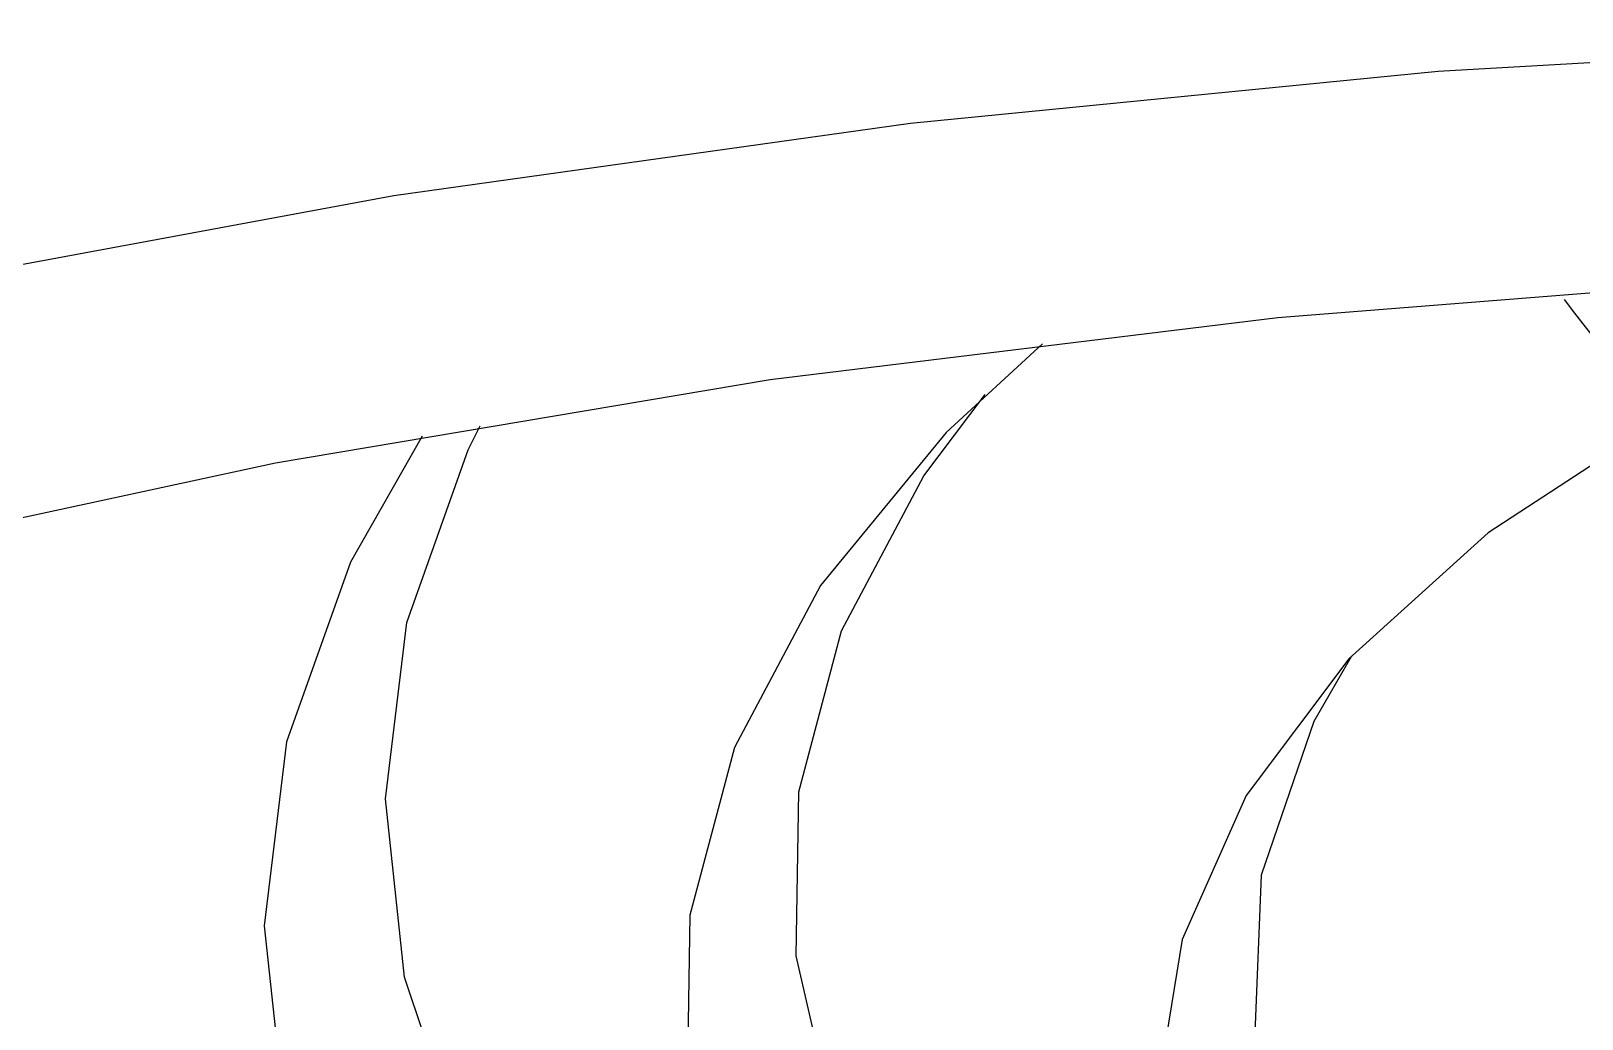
# Model space of a CAD drawing. Header units: millimetres. Extents: x 14 to 828, y 15 to 581.
# Drawn here: x 347.031 to 349.501, y 501.352 to 502.926 of the extents above; entities that cross this region are included whole.
import ezdxf

# ---------------------------------------------------------------- set-up
doc = ezdxf.new("R2010")
doc.units = ezdxf.units.MM
doc.header["$LTSCALE"] = 0.2
doc.layers.add('1_シンボル', color=2, linetype='Continuous')

msp = doc.modelspace()

# ---------------------------------------------------------------- linework, layer by layer
at = {"layer": '1_シンボル', "color": 7}
for points in [[(356.0874, 502.3206), (355.2694, 502.5025), (354.4325, 502.6529), (353.5815, 502.771), (352.7206, 502.8563), (351.8547, 502.9081), (350.9882, 502.9263), (350.1259, 502.9108), (349.2722, 502.8616), (348.4318, 502.7791), (347.6092, 502.6636), (346.8086, 502.5157), (346.0345, 502.3363), (345.291, 502.1263), (344.5819, 501.8868)], [(356.4321, 501.8345), (355.6546, 502.037), (354.8543, 502.2082), (354.0358, 502.3471), (353.204, 502.4529), (352.3638, 502.5248), (351.52, 502.5626), (350.6776, 502.566), (349.8416, 502.5349), (349.0169, 502.4696), (348.2083, 502.3704), (347.4205, 502.2379), (346.6582, 502.073), (345.9259, 501.8765), (345.2279, 501.6496), (344.5681, 501.3936)], [(349.4726, 502.4985), (349.4895, 502.4769), (349.5065, 502.4553), (349.5235, 502.4339), (349.5407, 502.4125), (349.5578, 502.3912), (349.575, 502.3699), (349.5923, 502.3487), (349.6095, 502.3275), (349.6268, 502.3064), (349.3516, 502.1266), (349.13, 501.9259), (348.9665, 501.7085), (348.8644, 501.4788), (348.8258, 501.2415), (348.8516, 501.0014), (348.9411, 500.7633), (349.0925, 500.5321), (349.3029, 500.3126), (349.5678, 500.1092), (349.8819, 499.926)], [(349.5002, 500.0313), (349.1556, 500.23), (348.8596, 500.4493), (348.6175, 500.6854), (348.4332, 500.9343), (348.3099, 501.1916), (348.2498, 501.4531), (348.2539, 501.7143), (348.3221, 501.9706), (348.4533, 502.2176), (348.5507, 502.3472)], [(349.1664, 499.8444), (349.0707, 499.892), (348.6953, 500.1064), (348.3682, 500.3417), (348.0942, 500.5943), (347.8772, 500.8608), (347.7204, 501.137), (347.6261, 501.4191), (347.5957, 501.7029), (347.6296, 501.9842), (347.7274, 502.2591), (347.7463, 502.2972)], [(347.6543, 502.2811), (347.5397, 502.0802), (347.438, 501.794), (347.4027, 501.501), (347.4343, 501.2055), (347.5325, 500.9117), (347.6958, 500.624), (347.9217, 500.3466), (348.2071, 500.0834), (348.5477, 499.8384), (348.9386, 499.6151), (349.3741, 499.4168), (349.8478, 499.2463)], [(349.1342, 501.9305), (349.0742, 501.8264), (348.9901, 501.5815), (348.98, 501.33), (349.0441, 501.0781), (349.1808, 500.832), (349.3869, 500.5976), (349.6571, 500.3809)]]:
    msp.add_lwpolyline(points, dxfattribs=at)
msp.add_lwpolyline([(348.6422, 502.4281), (348.4886, 502.2865), (348.2884, 502.0427), (348.1515, 501.7849), (348.0804, 501.5175), (348.0761, 501.245), (348.1388, 500.9721), (348.2674, 500.7035), (348.4597, 500.4438), (348.7124, 500.1974), (349.0212, 499.9686), (349.3809, 499.7612, 0.225607), (354.9165, 499.7296)], format="xyb", dxfattribs=at)

doc.saveas('drawing.dxf')
